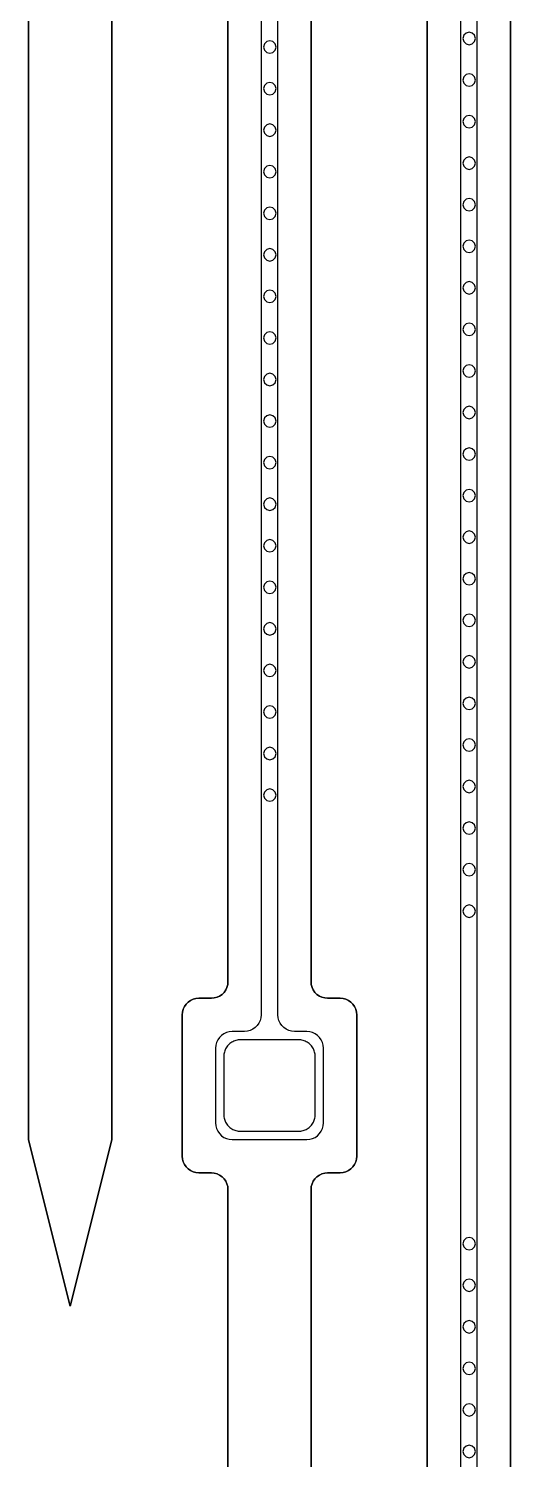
# Model space of a CAD drawing. Header units: metres. Extents: x -1550 to 1550, y -904 to 26100.
# Drawn here: x -190 to -132, y 1351.8 to 1524 of the extents above; entities that cross this region are included whole.
import ezdxf

# ---------------------------------------------------------------- set-up
doc = ezdxf.new("R2010")
doc.units = ezdxf.units.M
for name, color, linetype in [('Electrodes', 2, 'CONTINUOUS'), ('Metal', 4, 'CONTINUOUS'), ('pattern_ionp', 7, 'CONTINUOUS'), ('Polyimide', 3, 'CONTINUOUS'), ('Polyimide_Negative', 5, 'CONTINUOUS')]:
    doc.layers.add(name, color=color, linetype=linetype)

msp = doc.modelspace()

# ---------------------------------------------------------------- linework, layer by layer
at = {"layer": 'Electrodes'}
msp.add_lwpolyline([(-157.5, 1391.33), (-157.36, 1391.33), (-157.23, 1391.34), (-157.09, 1391.37), (-156.96, 1391.4), (-156.83, 1391.44), (-156.7, 1391.49), (-156.58, 1391.55), (-156.46, 1391.62), (-156.35, 1391.69), (-156.24, 1391.77), (-156.13, 1391.86), (-156.04, 1391.96), (-155.95, 1392.06), (-155.87, 1392.17), (-155.79, 1392.29), (-155.72, 1392.41), (-155.67, 1392.53), (-155.62, 1392.66), (-155.57, 1392.79), (-155.54, 1392.92), (-155.52, 1393.05), (-155.5, 1393.19), (-155.5, 1393.33), (-155.5, 1400.33), (-155.5, 1400.46), (-155.52, 1400.6), (-155.54, 1400.73), (-155.57, 1400.86), (-155.62, 1401), (-155.67, 1401.12), (-155.72, 1401.25), (-155.79, 1401.36), (-155.87, 1401.48), (-155.95, 1401.59), (-156.04, 1401.69), (-156.13, 1401.79), (-156.24, 1401.88), (-156.35, 1401.96), (-156.46, 1402.03), (-156.58, 1402.1), (-156.7, 1402.16), (-156.83, 1402.21), (-156.96, 1402.25), (-157.09, 1402.28), (-157.23, 1402.31), (-157.36, 1402.32), (-157.5, 1402.33), (-164.5, 1402.33), (-164.64, 1402.32), (-164.77, 1402.31), (-164.91, 1402.28), (-165.04, 1402.25), (-165.17, 1402.21), (-165.3, 1402.16), (-165.42, 1402.1), (-165.54, 1402.03), (-165.65, 1401.96), (-165.76, 1401.88), (-165.87, 1401.79), (-165.96, 1401.69), (-166.05, 1401.59), (-166.13, 1401.48), (-166.21, 1401.36), (-166.28, 1401.25), (-166.33, 1401.12), (-166.38, 1401), (-166.43, 1400.86), (-166.46, 1400.73), (-166.48, 1400.6), (-166.5, 1400.46), (-166.5, 1400.33), (-166.5, 1393.33), (-166.5, 1393.19), (-166.48, 1393.05), (-166.46, 1392.92), (-166.43, 1392.79), (-166.38, 1392.66), (-166.33, 1392.53), (-166.28, 1392.41), (-166.21, 1392.29), (-166.13, 1392.17), (-166.05, 1392.06), (-165.96, 1391.96), (-165.87, 1391.86), (-165.76, 1391.77), (-165.65, 1391.69), (-165.54, 1391.62), (-165.42, 1391.55), (-165.3, 1391.49), (-165.17, 1391.44), (-165.04, 1391.4), (-164.91, 1391.37), (-164.77, 1391.34), (-164.64, 1391.33), (-164.5, 1391.33), (-157.5, 1391.33)], close=True, dxfattribs=at)
at = {"layer": 'Metal'}
for points in [[(-162, 11993.5), (-162, 1405.33), (-162.03, 1404.98), (-162.12, 1404.64), (-162.27, 1404.33), (-162.47, 1404.04), (-162.71, 1403.79), (-163, 1403.59), (-163.32, 1403.45), (-163.65, 1403.36), (-164, 1403.33), (-165.5, 1403.33), (-165.85, 1403.3), (-166.18, 1403.2), (-166.5, 1403.06), (-166.79, 1402.86), (-167.03, 1402.61), (-167.23, 1402.33), (-167.38, 1402.01), (-167.47, 1401.67), (-167.5, 1401.33), (-167.5, 1392.33), (-167.47, 1391.98), (-167.38, 1391.64), (-167.23, 1391.33), (-167.03, 1391.04), (-166.79, 1390.79), (-166.5, 1390.59), (-166.18, 1390.45), (-165.85, 1390.36), (-165.5, 1390.33), (-156.5, 1390.33), (-156.15, 1390.36), (-155.82, 1390.45), (-155.5, 1390.59), (-155.21, 1390.79), (-154.97, 1391.04), (-154.77, 1391.33), (-154.62, 1391.64), (-154.53, 1391.98), (-154.5, 1392.33), (-154.5, 1401.33), (-154.53, 1401.67), (-154.62, 1402.01), (-154.77, 1402.33), (-154.97, 1402.61), (-155.21, 1402.86), (-155.5, 1403.06), (-155.82, 1403.2), (-156.15, 1403.3), (-156.5, 1403.33), (-158, 1403.33), (-158.35, 1403.36), (-158.68, 1403.45), (-159, 1403.59), (-159.29, 1403.79), (-159.53, 1404.04), (-159.73, 1404.33), (-159.88, 1404.64), (-159.97, 1404.98), (-160, 1405.33), (-160, 11993.5)], [(-138, 11993.5), (-138, 1151.36)], [(-136, 1151.36), (-136, 11993.5)]]:
    msp.add_lwpolyline(points, dxfattribs=at)
at = {"layer": 'pattern_ionp'}
for points in [[(-136.21, 1522.8), (-136.31, 1523.18), (-136.59, 1523.45), (-136.96, 1523.55), (-137.34, 1523.45), (-137.61, 1523.18), (-137.71, 1522.8), (-137.61, 1522.43), (-137.34, 1522.15), (-136.96, 1522.05), (-136.59, 1522.15), (-136.31, 1522.43), (-136.21, 1522.8)], [(-160.21, 1521.77), (-160.31, 1522.14), (-160.59, 1522.42), (-160.96, 1522.52), (-161.34, 1522.42), (-161.61, 1522.14), (-161.71, 1521.77), (-161.61, 1521.39), (-161.34, 1521.12), (-160.96, 1521.02), (-160.59, 1521.12), (-160.31, 1521.39), (-160.21, 1521.77)], [(-136.21, 1517.8), (-136.31, 1518.18), (-136.59, 1518.45), (-136.96, 1518.55), (-137.34, 1518.45), (-137.61, 1518.18), (-137.71, 1517.8), (-137.61, 1517.43), (-137.34, 1517.15), (-136.96, 1517.05), (-136.59, 1517.15), (-136.31, 1517.43), (-136.21, 1517.8)], [(-160.21, 1516.77), (-160.31, 1517.14), (-160.59, 1517.42), (-160.96, 1517.52), (-161.34, 1517.42), (-161.61, 1517.14), (-161.71, 1516.77), (-161.61, 1516.39), (-161.34, 1516.12), (-160.96, 1516.02), (-160.59, 1516.12), (-160.31, 1516.39), (-160.21, 1516.77)], [(-136.21, 1512.8), (-136.31, 1513.18), (-136.59, 1513.45), (-136.96, 1513.55), (-137.34, 1513.45), (-137.61, 1513.18), (-137.71, 1512.8), (-137.61, 1512.43), (-137.34, 1512.15), (-136.96, 1512.05), (-136.59, 1512.15), (-136.31, 1512.43), (-136.21, 1512.8)], [(-160.21, 1511.77), (-160.31, 1512.14), (-160.59, 1512.42), (-160.96, 1512.52), (-161.34, 1512.42), (-161.61, 1512.14), (-161.71, 1511.77), (-161.61, 1511.39), (-161.34, 1511.12), (-160.96, 1511.02), (-160.59, 1511.12), (-160.31, 1511.39), (-160.21, 1511.77)], [(-136.21, 1507.8), (-136.31, 1508.18), (-136.59, 1508.45), (-136.96, 1508.55), (-137.34, 1508.45), (-137.61, 1508.18), (-137.71, 1507.8), (-137.61, 1507.43), (-137.34, 1507.15), (-136.96, 1507.05), (-136.59, 1507.15), (-136.31, 1507.43), (-136.21, 1507.8)], [(-160.21, 1506.77), (-160.31, 1507.14), (-160.59, 1507.42), (-160.96, 1507.52), (-161.34, 1507.42), (-161.61, 1507.14), (-161.71, 1506.77), (-161.61, 1506.39), (-161.34, 1506.12), (-160.96, 1506.02), (-160.59, 1506.12), (-160.31, 1506.39), (-160.21, 1506.77)], [(-136.21, 1502.8), (-136.31, 1503.18), (-136.59, 1503.45), (-136.96, 1503.55), (-137.34, 1503.45), (-137.61, 1503.18), (-137.71, 1502.8), (-137.61, 1502.43), (-137.34, 1502.15), (-136.96, 1502.05), (-136.59, 1502.15), (-136.31, 1502.43), (-136.21, 1502.8)], [(-160.21, 1501.77), (-160.31, 1502.14), (-160.59, 1502.42), (-160.96, 1502.52), (-161.34, 1502.42), (-161.61, 1502.14), (-161.71, 1501.77), (-161.61, 1501.39), (-161.34, 1501.12), (-160.96, 1501.02), (-160.59, 1501.12), (-160.31, 1501.39), (-160.21, 1501.77)], [(-136.21, 1497.8), (-136.31, 1498.18), (-136.59, 1498.45), (-136.96, 1498.55), (-137.34, 1498.45), (-137.61, 1498.18), (-137.71, 1497.8), (-137.61, 1497.43), (-137.34, 1497.15), (-136.96, 1497.05), (-136.59, 1497.15), (-136.31, 1497.43), (-136.21, 1497.8)], [(-160.21, 1496.77), (-160.31, 1497.14), (-160.59, 1497.42), (-160.96, 1497.52), (-161.34, 1497.42), (-161.61, 1497.14), (-161.71, 1496.77), (-161.61, 1496.39), (-161.34, 1496.12), (-160.96, 1496.02), (-160.59, 1496.12), (-160.31, 1496.39), (-160.21, 1496.77)], [(-160.21, 1491.77), (-160.31, 1492.14), (-160.59, 1492.42), (-160.96, 1492.52), (-161.34, 1492.42), (-161.61, 1492.14), (-161.71, 1491.77), (-161.61, 1491.39), (-161.34, 1491.12), (-160.96, 1491.02), (-160.59, 1491.12), (-160.31, 1491.39), (-160.21, 1491.77)], [(-136.21, 1492.8), (-136.31, 1493.18), (-136.59, 1493.45), (-136.96, 1493.55), (-137.34, 1493.45), (-137.61, 1493.18), (-137.71, 1492.8), (-137.61, 1492.43), (-137.34, 1492.15), (-136.96, 1492.05), (-136.59, 1492.15), (-136.31, 1492.43), (-136.21, 1492.8)], [(-160.21, 1486.77), (-160.31, 1487.14), (-160.59, 1487.42), (-160.96, 1487.52), (-161.34, 1487.42), (-161.61, 1487.14), (-161.71, 1486.77), (-161.61, 1486.39), (-161.34, 1486.12), (-160.96, 1486.02), (-160.59, 1486.12), (-160.31, 1486.39), (-160.21, 1486.77)], [(-136.21, 1487.8), (-136.31, 1488.18), (-136.59, 1488.45), (-136.96, 1488.55), (-137.34, 1488.45), (-137.61, 1488.18), (-137.71, 1487.8), (-137.61, 1487.43), (-137.34, 1487.15), (-136.96, 1487.05), (-136.59, 1487.15), (-136.31, 1487.43), (-136.21, 1487.8)], [(-160.21, 1481.77), (-160.31, 1482.14), (-160.59, 1482.42), (-160.96, 1482.52), (-161.34, 1482.42), (-161.61, 1482.14), (-161.71, 1481.77), (-161.61, 1481.39), (-161.34, 1481.12), (-160.96, 1481.02), (-160.59, 1481.12), (-160.31, 1481.39), (-160.21, 1481.77)], [(-136.21, 1482.8), (-136.31, 1483.18), (-136.59, 1483.45), (-136.96, 1483.55), (-137.34, 1483.45), (-137.61, 1483.18), (-137.71, 1482.8), (-137.61, 1482.43), (-137.34, 1482.15), (-136.96, 1482.05), (-136.59, 1482.15), (-136.31, 1482.43), (-136.21, 1482.8)], [(-160.21, 1476.77), (-160.31, 1477.14), (-160.59, 1477.42), (-160.96, 1477.52), (-161.34, 1477.42), (-161.61, 1477.14), (-161.71, 1476.77), (-161.61, 1476.39), (-161.34, 1476.12), (-160.96, 1476.02), (-160.59, 1476.12), (-160.31, 1476.39), (-160.21, 1476.77)], [(-136.21, 1477.8), (-136.31, 1478.18), (-136.59, 1478.45), (-136.96, 1478.55), (-137.34, 1478.45), (-137.61, 1478.18), (-137.71, 1477.8), (-137.61, 1477.43), (-137.34, 1477.15), (-136.96, 1477.05), (-136.59, 1477.15), (-136.31, 1477.43), (-136.21, 1477.8)], [(-136.21, 1472.8), (-136.31, 1473.18), (-136.59, 1473.45), (-136.96, 1473.55), (-137.34, 1473.45), (-137.61, 1473.18), (-137.71, 1472.8), (-137.61, 1472.43), (-137.34, 1472.15), (-136.96, 1472.05), (-136.59, 1472.15), (-136.31, 1472.43), (-136.21, 1472.8)], [(-160.21, 1471.77), (-160.31, 1472.14), (-160.59, 1472.42), (-160.96, 1472.52), (-161.34, 1472.42), (-161.61, 1472.14), (-161.71, 1471.77), (-161.61, 1471.39), (-161.34, 1471.12), (-160.96, 1471.02), (-160.59, 1471.12), (-160.31, 1471.39), (-160.21, 1471.77)], [(-136.21, 1467.8), (-136.31, 1468.18), (-136.59, 1468.45), (-136.96, 1468.55), (-137.34, 1468.45), (-137.61, 1468.18), (-137.71, 1467.8), (-137.61, 1467.43), (-137.34, 1467.15), (-136.96, 1467.05), (-136.59, 1467.15), (-136.31, 1467.43), (-136.21, 1467.8)], [(-160.21, 1466.77), (-160.31, 1467.14), (-160.59, 1467.42), (-160.96, 1467.52), (-161.34, 1467.42), (-161.61, 1467.14), (-161.71, 1466.77), (-161.61, 1466.39), (-161.34, 1466.12), (-160.96, 1466.02), (-160.59, 1466.12), (-160.31, 1466.39), (-160.21, 1466.77)], [(-136.21, 1462.8), (-136.31, 1463.18), (-136.59, 1463.45), (-136.96, 1463.55), (-137.34, 1463.45), (-137.61, 1463.18), (-137.71, 1462.8), (-137.61, 1462.43), (-137.34, 1462.15), (-136.96, 1462.05), (-136.59, 1462.15), (-136.31, 1462.43), (-136.21, 1462.8)], [(-160.21, 1461.77), (-160.31, 1462.14), (-160.59, 1462.42), (-160.96, 1462.52), (-161.34, 1462.42), (-161.61, 1462.14), (-161.71, 1461.77), (-161.61, 1461.39), (-161.34, 1461.12), (-160.96, 1461.02), (-160.59, 1461.12), (-160.31, 1461.39), (-160.21, 1461.77)], [(-136.21, 1457.8), (-136.31, 1458.18), (-136.59, 1458.45), (-136.96, 1458.55), (-137.34, 1458.45), (-137.61, 1458.18), (-137.71, 1457.8), (-137.61, 1457.43), (-137.34, 1457.15), (-136.96, 1457.05), (-136.59, 1457.15), (-136.31, 1457.43), (-136.21, 1457.8)], [(-160.21, 1456.77), (-160.31, 1457.14), (-160.59, 1457.42), (-160.96, 1457.52), (-161.34, 1457.42), (-161.61, 1457.14), (-161.71, 1456.77), (-161.61, 1456.39), (-161.34, 1456.12), (-160.96, 1456.02), (-160.59, 1456.12), (-160.31, 1456.39), (-160.21, 1456.77)], [(-136.21, 1452.8), (-136.31, 1453.18), (-136.59, 1453.45), (-136.96, 1453.55), (-137.34, 1453.45), (-137.61, 1453.18), (-137.71, 1452.8), (-137.61, 1452.43), (-137.34, 1452.15), (-136.96, 1452.05), (-136.59, 1452.15), (-136.31, 1452.43), (-136.21, 1452.8)], [(-160.21, 1451.77), (-160.31, 1452.14), (-160.59, 1452.42), (-160.96, 1452.52), (-161.34, 1452.42), (-161.61, 1452.14), (-161.71, 1451.77), (-161.61, 1451.39), (-161.34, 1451.12), (-160.96, 1451.02), (-160.59, 1451.12), (-160.31, 1451.39), (-160.21, 1451.77)], [(-136.21, 1447.8), (-136.31, 1448.18), (-136.59, 1448.45), (-136.96, 1448.55), (-137.34, 1448.45), (-137.61, 1448.18), (-137.71, 1447.8), (-137.61, 1447.43), (-137.34, 1447.15), (-136.96, 1447.05), (-136.59, 1447.15), (-136.31, 1447.43), (-136.21, 1447.8)], [(-160.21, 1446.77), (-160.31, 1447.14), (-160.59, 1447.42), (-160.96, 1447.52), (-161.34, 1447.42), (-161.61, 1447.14), (-161.71, 1446.77), (-161.61, 1446.39), (-161.34, 1446.12), (-160.96, 1446.02), (-160.59, 1446.12), (-160.31, 1446.39), (-160.21, 1446.77)], [(-136.21, 1442.8), (-136.31, 1443.18), (-136.59, 1443.45), (-136.96, 1443.55), (-137.34, 1443.45), (-137.61, 1443.18), (-137.71, 1442.8), (-137.61, 1442.43), (-137.34, 1442.15), (-136.96, 1442.05), (-136.59, 1442.15), (-136.31, 1442.43), (-136.21, 1442.8)], [(-160.21, 1441.77), (-160.31, 1442.14), (-160.59, 1442.42), (-160.96, 1442.52), (-161.34, 1442.42), (-161.61, 1442.14), (-161.71, 1441.77), (-161.61, 1441.39), (-161.34, 1441.12), (-160.96, 1441.02), (-160.59, 1441.12), (-160.31, 1441.39), (-160.21, 1441.77)], [(-160.21, 1436.77), (-160.31, 1437.14), (-160.59, 1437.42), (-160.96, 1437.52), (-161.34, 1437.42), (-161.61, 1437.14), (-161.71, 1436.77), (-161.61, 1436.39), (-161.34, 1436.12), (-160.96, 1436.02), (-160.59, 1436.12), (-160.31, 1436.39), (-160.21, 1436.77)], [(-136.21, 1437.8), (-136.31, 1438.18), (-136.59, 1438.45), (-136.96, 1438.55), (-137.34, 1438.45), (-137.61, 1438.18), (-137.71, 1437.8), (-137.61, 1437.43), (-137.34, 1437.15), (-136.96, 1437.05), (-136.59, 1437.15), (-136.31, 1437.43), (-136.21, 1437.8)], [(-160.21, 1431.77), (-160.31, 1432.14), (-160.59, 1432.42), (-160.96, 1432.52), (-161.34, 1432.42), (-161.61, 1432.14), (-161.71, 1431.77), (-161.61, 1431.39), (-161.34, 1431.12), (-160.96, 1431.02), (-160.59, 1431.12), (-160.31, 1431.39), (-160.21, 1431.77)], [(-136.21, 1432.8), (-136.31, 1433.18), (-136.59, 1433.45), (-136.96, 1433.55), (-137.34, 1433.45), (-137.61, 1433.18), (-137.71, 1432.8), (-137.61, 1432.43), (-137.34, 1432.15), (-136.96, 1432.05), (-136.59, 1432.15), (-136.31, 1432.43), (-136.21, 1432.8)], [(-136.21, 1427.8), (-136.31, 1428.18), (-136.59, 1428.45), (-136.96, 1428.55), (-137.34, 1428.45), (-137.61, 1428.18), (-137.71, 1427.8), (-137.61, 1427.43), (-137.34, 1427.15), (-136.96, 1427.05), (-136.59, 1427.15), (-136.31, 1427.43), (-136.21, 1427.8)], [(-136.21, 1422.8), (-136.31, 1423.18), (-136.59, 1423.45), (-136.96, 1423.55), (-137.34, 1423.45), (-137.61, 1423.18), (-137.71, 1422.8), (-137.61, 1422.43), (-137.34, 1422.15), (-136.96, 1422.05), (-136.59, 1422.15), (-136.31, 1422.43), (-136.21, 1422.8)], [(-136.21, 1417.8), (-136.31, 1418.18), (-136.59, 1418.45), (-136.96, 1418.55), (-137.34, 1418.45), (-137.61, 1418.18), (-137.71, 1417.8), (-137.61, 1417.43), (-137.34, 1417.15), (-136.96, 1417.05), (-136.59, 1417.15), (-136.31, 1417.43), (-136.21, 1417.8)], [(-136.21, 1377.8), (-136.31, 1378.18), (-136.59, 1378.45), (-136.96, 1378.55), (-137.34, 1378.45), (-137.61, 1378.18), (-137.71, 1377.8), (-137.61, 1377.43), (-137.34, 1377.15), (-136.96, 1377.05), (-136.59, 1377.15), (-136.31, 1377.43), (-136.21, 1377.8)], [(-136.21, 1372.8), (-136.31, 1373.18), (-136.59, 1373.45), (-136.96, 1373.55), (-137.34, 1373.45), (-137.61, 1373.18), (-137.71, 1372.8), (-137.61, 1372.43), (-137.34, 1372.15), (-136.96, 1372.05), (-136.59, 1372.15), (-136.31, 1372.43), (-136.21, 1372.8)], [(-136.21, 1367.8), (-136.31, 1368.18), (-136.59, 1368.45), (-136.96, 1368.55), (-137.34, 1368.45), (-137.61, 1368.18), (-137.71, 1367.8), (-137.61, 1367.43), (-137.34, 1367.15), (-136.96, 1367.05), (-136.59, 1367.15), (-136.31, 1367.43), (-136.21, 1367.8)], [(-136.21, 1362.8), (-136.31, 1363.18), (-136.59, 1363.45), (-136.96, 1363.55), (-137.34, 1363.45), (-137.61, 1363.18), (-137.71, 1362.8), (-137.61, 1362.43), (-137.34, 1362.15), (-136.96, 1362.05), (-136.59, 1362.15), (-136.31, 1362.43), (-136.21, 1362.8)], [(-136.21, 1357.8), (-136.31, 1358.18), (-136.59, 1358.45), (-136.96, 1358.55), (-137.34, 1358.45), (-137.61, 1358.18), (-137.71, 1357.8), (-137.61, 1357.43), (-137.34, 1357.15), (-136.96, 1357.05), (-136.59, 1357.15), (-136.31, 1357.43), (-136.21, 1357.8)], [(-136.21, 1352.8), (-136.31, 1353.18), (-136.59, 1353.45), (-136.96, 1353.55), (-137.34, 1353.45), (-137.61, 1353.18), (-137.71, 1352.8), (-137.61, 1352.43), (-137.34, 1352.15), (-136.96, 1352.05), (-136.59, 1352.15), (-136.31, 1352.43), (-136.21, 1352.8)]]:
    msp.add_lwpolyline(points, close=True, dxfattribs=at)
at = {"layer": 'Polyimide'}
for points in [[(-166, 1136.33), (-166, 1384.33), (-166.03, 1384.67), (-166.12, 1385.01), (-166.27, 1385.33), (-166.47, 1385.61), (-166.71, 1385.86), (-167, 1386.06), (-167.32, 1386.2), (-167.65, 1386.3), (-168, 1386.33), (-169.5, 1386.33), (-169.85, 1386.36), (-170.18, 1386.45), (-170.5, 1386.59), (-170.79, 1386.79), (-171.03, 1387.04), (-171.23, 1387.33), (-171.38, 1387.64), (-171.47, 1387.98), (-171.5, 1388.33), (-171.5, 1405.33), (-171.47, 1405.67), (-171.38, 1406.01), (-171.23, 1406.33), (-171.03, 1406.61), (-170.79, 1406.86), (-170.5, 1407.06), (-170.18, 1407.2), (-169.85, 1407.3), (-169.5, 1407.33), (-168, 1407.33), (-167.65, 1407.36), (-167.32, 1407.45), (-167, 1407.59), (-166.71, 1407.79), (-166.47, 1408.04), (-166.27, 1408.33), (-166.12, 1408.64), (-166.03, 1408.98), (-166, 1409.33), (-166, 11978.5)], [(-156, 11978.5), (-156, 1409.33), (-155.97, 1408.98), (-155.88, 1408.64), (-155.73, 1408.33), (-155.53, 1408.04), (-155.29, 1407.79), (-155, 1407.59), (-154.68, 1407.45), (-154.35, 1407.36), (-154, 1407.33), (-152.5, 1407.33), (-152.15, 1407.3), (-151.82, 1407.2), (-151.5, 1407.06), (-151.21, 1406.86), (-150.97, 1406.61), (-150.77, 1406.33), (-150.62, 1406.01), (-150.53, 1405.67), (-150.5, 1405.33), (-150.5, 1388.33), (-150.53, 1387.98), (-150.62, 1387.64), (-150.77, 1387.33), (-150.97, 1387.04), (-151.21, 1386.79), (-151.5, 1386.59), (-151.82, 1386.45), (-152.15, 1386.36), (-152.5, 1386.33), (-154, 1386.33), (-154.35, 1386.3), (-154.68, 1386.2), (-155, 1386.06), (-155.29, 1385.86), (-155.53, 1385.61), (-155.73, 1385.33), (-155.88, 1385.01), (-155.97, 1384.67), (-156, 1384.33), (-156, 1136.33)], [(-142, 1155.36), (-142, 11978.5)], [(-132, 11978.5), (-132, 1155.36)], [(-180, 1638.29), (-180, 1390.29), (-185, 1370.29), (-190, 1390.29), (-190, 1638.29)]]:
    msp.add_lwpolyline(points, dxfattribs=at)
at = {"layer": 'Polyimide_Negative'}
for points in [[(-166, 11978.5), (-166, 1409.33), (-166.03, 1408.98), (-166.12, 1408.64), (-166.27, 1408.33), (-166.47, 1408.04), (-166.71, 1407.79), (-167, 1407.59), (-167.32, 1407.45), (-167.65, 1407.36), (-168, 1407.33), (-169.5, 1407.33), (-169.85, 1407.3), (-170.18, 1407.2), (-170.5, 1407.06), (-170.79, 1406.86), (-171.03, 1406.61), (-171.23, 1406.33), (-171.38, 1406.01), (-171.47, 1405.67), (-171.5, 1405.33), (-171.5, 1388.33), (-171.47, 1387.98), (-171.38, 1387.64), (-171.23, 1387.33), (-171.03, 1387.04), (-170.79, 1386.79), (-170.5, 1386.59), (-170.18, 1386.45), (-169.85, 1386.36), (-169.5, 1386.33), (-168, 1386.33), (-167.65, 1386.3), (-167.32, 1386.2), (-167, 1386.06), (-166.71, 1385.86), (-166.47, 1385.61), (-166.27, 1385.33), (-166.12, 1385.01), (-166.03, 1384.67), (-166, 1384.33), (-166, 1136.33)], [(-156, 1136.33), (-156, 1384.33), (-155.97, 1384.67), (-155.88, 1385.01), (-155.73, 1385.33), (-155.53, 1385.61), (-155.29, 1385.86), (-155, 1386.06), (-154.68, 1386.2), (-154.35, 1386.3), (-154, 1386.33), (-152.5, 1386.33), (-152.15, 1386.36), (-151.82, 1386.45), (-151.5, 1386.59), (-151.21, 1386.79), (-150.97, 1387.04), (-150.77, 1387.33), (-150.62, 1387.64), (-150.53, 1387.98), (-150.5, 1388.33), (-150.5, 1405.33), (-150.53, 1405.67), (-150.62, 1406.01), (-150.77, 1406.33), (-150.97, 1406.61), (-151.21, 1406.86), (-151.5, 1407.06), (-151.82, 1407.2), (-152.15, 1407.3), (-152.5, 1407.33), (-154, 1407.33), (-154.35, 1407.36), (-154.68, 1407.45), (-155, 1407.59), (-155.29, 1407.79), (-155.53, 1408.04), (-155.73, 1408.33), (-155.88, 1408.64), (-155.97, 1408.98), (-156, 1409.33), (-156, 11978.5)], [(-142, 11978.5), (-142, 1155.36)], [(-132, 1155.36), (-132, 11978.5)], [(-190, 1638.29), (-190, 1390.29), (-185, 1370.29), (-180, 1390.29), (-180, 1638.29)]]:
    msp.add_lwpolyline(points, dxfattribs=at)

doc.saveas('drawing.dxf')
